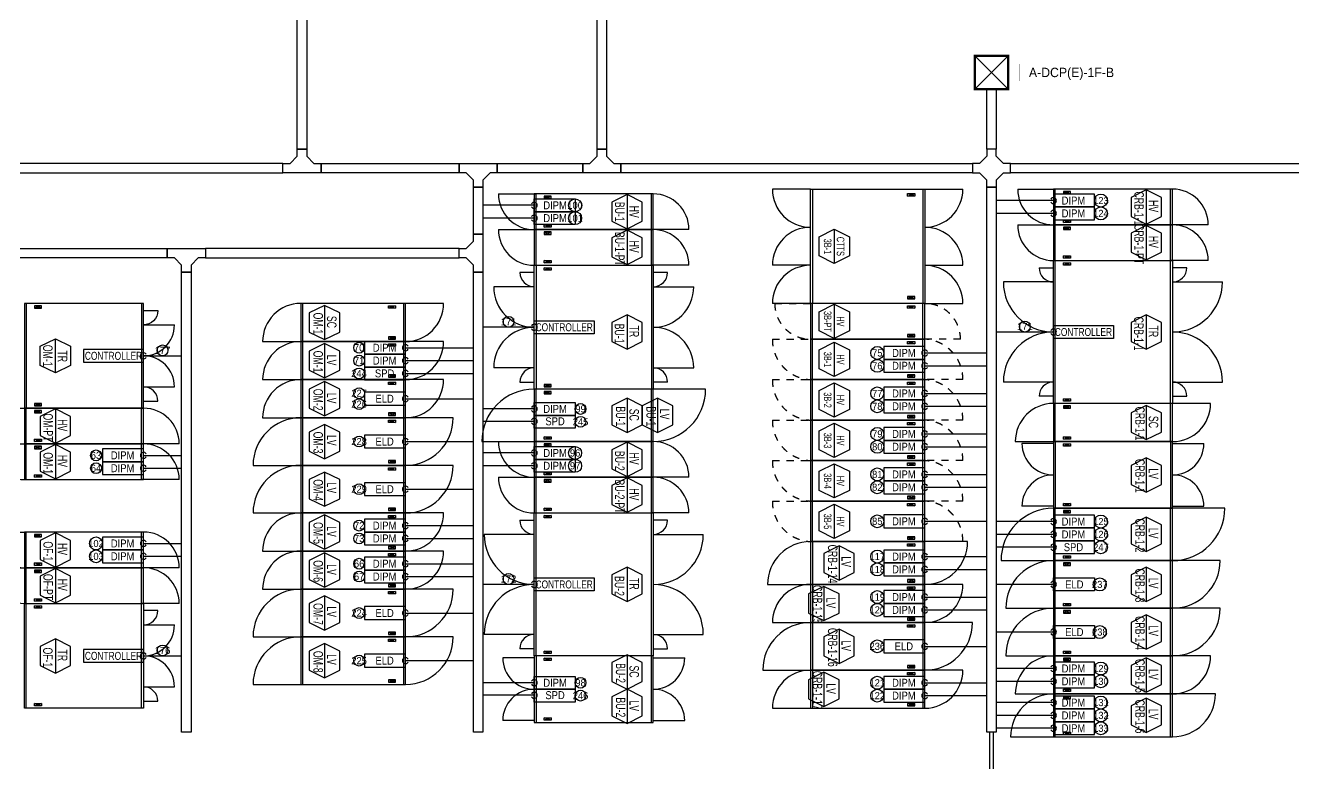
# Model space of a CAD drawing. Header units: millimetres. Extents: x 89450 to 753248, y -530175 to 1209785.
# Drawn here: x 294570 to 321193, y -318613 to -303111 of the extents above; entities that cross this region are included whole.
import ezdxf
from ezdxf.enums import TextEntityAlignment as Align

# ---------------------------------------------------------------- set-up
doc = ezdxf.new("R2010")
doc.units = ezdxf.units.MM
doc.header["$LTSCALE"] = 150
doc.linetypes.add('D1', pattern=[3, 1, -1, 1])
for name, color, linetype in [('------00 Switch Gear', 3, 'Continuous'), ('------00 Switch Gear_Number', 1, 'Continuous'), ('-----29 Indicator', 1, 'Continuous'), ('-----99 EPMS CABLE DUCT', 4, 'Continuous'), ('-----99 EPMS CONDUIT', 4, 'Continuous'), ('-----99 EPMS DEVICE', 3, 'Continuous'), ('-----99 EPMS PNL', 6, 'Continuous')]:
    doc.layers.add(name, color=color, linetype=linetype)
doc.layers.add('NOPLOT', color=191, linetype='Continuous', plot=False)
doc.styles.add('ELEC', font='')
doc.styles.get('ELEC').set_extended_font_data('Dotum')

# ---------------------------------------------------------------- blocks, each defined once
blk = doc.blocks.new('zw$5197')
for p, q in [((0, 0), (-100, 0)), ((-100, 0), (-100, -75)), ((0, -75), (0, 0)), ((-100, -75), (-175, -150)), ((75, -150), (0, -75)), ((-175, -150), (-250, -150)), ((-250, -150), (-250, -250)), ((-250, -250), (-175, -250)), ((-100, -325), (-175, -250)), ((75, -250), (0, -325)), ((150, -150), (75, -150)), ((75, -250), (150, -250)), ((150, -250), (150, -150)), ((-100, -400), (-100, -325)), ((0, -325), (0, -400)), ((0, -400), (-100, -400))]:
    blk.add_line(p, q)
blk = doc.blocks.new('zw$32E')
for p, q in [((100, 0), (0, 0)), ((0, 0), (0, -400)), ((100, -75), (100, 0)), ((175, -150), (100, -75)), ((100, -325), (175, -250)), ((250, -150), (175, -150)), ((175, -250), (250, -250)), ((250, -250), (250, -150)), ((100, -400), (100, -325)), ((0, -400), (100, -400))]:
    blk.add_line(p, q)
blk = doc.blocks.new('750X2500')
at = {"layer": '------00 Switch Gear', "color": 161}
for p, q in [((-3250, 750), (-2458, 750)), ((-2460, 750), (-2460, 0)), ((-210, 700), (-360, 650)), ((-360, 700), (-210, 650)), ((-40, 750), (-40, 0)), ((-210, 50), (-360, 100)), ((-360, 50), (-210, 100)), ((750, 0), (-42, 0))]:
    blk.add_line(p, q, dxfattribs=at)
for points in [[(-2500, 750), (-2500, 0), (0, 0), (0, 750)], [(-360, 700), (-210, 700), (-210, 650), (-360, 650)], [(-360, 50), (-210, 50), (-210, 100), (-360, 100)]]:
    blk.add_lwpolyline(points, close=True, dxfattribs=at)
for centre, start, end in [((-2500, 750), 180, 270), ((0, 0), 0, 90)]:
    blk.add_arc(centre, 750, start, end, dxfattribs=at)
blk = doc.blocks.new('800X2500')
at = {"layer": '------00 Switch Gear', "color": 161}
for p, q in [((-2460, 800), (-2460, 0)), ((800, 800), (-42, 800)), ((-40, 800), (-40, 0)), ((-210, 750), (-360, 700)), ((-360, 750), (-210, 700)), ((-3300, 0), (-2458, 0)), ((-210, 50), (-360, 100)), ((-360, 50), (-210, 100))]:
    blk.add_line(p, q, dxfattribs=at)
for points in [[(-2500, 800), (-2500, 0), (0, 0), (0, 800)], [(-360, 750), (-210, 750), (-210, 700), (-360, 700)], [(-360, 50), (-210, 50), (-210, 100), (-360, 100)]]:
    blk.add_lwpolyline(points, close=True, dxfattribs=at)
for centre, start, end in [((-2500, 0), 90, 180), ((0, 800), 270, 0)]:
    blk.add_arc(centre, 800, start, end, dxfattribs=at)
blk = doc.blocks.new('1100X2500')
at = {"layer": '------00 Switch Gear', "color": 161}
for p, q in [((-2460, 1100), (-2460, 0)), ((1100, 1100), (-42, 1100)), ((-40, 1100), (-40, 0)), ((-210, 1050), (-360, 1000)), ((-360, 1050), (-210, 1000)), ((-3600, 0), (-2458, 0)), ((-210, 50), (-360, 100)), ((-360, 50), (-210, 100))]:
    blk.add_line(p, q, dxfattribs=at)
at = {"layer": '------00 Switch Gear', "color": 161, "elevation": 0}
for points in [[(-2500, 1100), (-2500, 0), (0, 0), (0, 1100)], [(-360, 1050), (-210, 1050), (-210, 1000), (-360, 1000)], [(-360, 50), (-210, 50), (-210, 100), (-360, 100)]]:
    blk.add_lwpolyline(points, close=True, dxfattribs=at)
at = {"layer": '------00 Switch Gear', "color": 161}
for centre, start, end in [((-2500, 0), 90, 180), ((0, 1100), 270, 0)]:
    blk.add_arc(centre, 1100, start, end, dxfattribs=at)
blk = doc.blocks.new('900X2500')
at = {"layer": '------00 Switch Gear', "color": 161}
for p, q in [((-2460, 900), (-2460, 0)), ((-210, 850), (-360, 800)), ((-360, 850), (-210, 800)), ((900, 900), (-42, 900)), ((-40, 900), (-40, 0)), ((-3400, 0), (-2458, 0)), ((-210, 50), (-360, 100)), ((-360, 50), (-210, 100))]:
    blk.add_line(p, q, dxfattribs=at)
at = {"layer": '------00 Switch Gear', "color": 161, "elevation": 0}
for points in [[(-2500, 900), (-2500, 0), (0, 0), (0, 900)], [(-360, 850), (-210, 850), (-210, 800), (-360, 800)], [(-360, 50), (-210, 50), (-210, 100), (-360, 100)]]:
    blk.add_lwpolyline(points, close=True, dxfattribs=at)
at = {"layer": '------00 Switch Gear', "color": 161}
for centre, start, end in [((-2500, 0), 90, 180), ((0, 900), 270, 0)]:
    blk.add_arc(centre, 900, start, end, dxfattribs=at)
blk = doc.blocks.new('800x2200')
at = {"layer": '------00 Switch Gear', "color": 161}
for p, q in [((-2160, 0), (-2160, 800)), ((800, 800), (-42, 800)), ((-40, 0), (-40, 800)), ((-1990, 750), (-1840, 700)), ((-1840, 750), (-1990, 700)), ((-3000, 0), (-2158, 0)), ((-1990, 50), (-1840, 100)), ((-1840, 50), (-1990, 100))]:
    blk.add_line(p, q, dxfattribs=at)
for points in [[(0, 0), (0, 800), (-2200, 800), (-2200, 0)], [(-1840, 750), (-1990, 750), (-1990, 700), (-1840, 700)], [(-1840, 50), (-1990, 50), (-1990, 100), (-1840, 100)]]:
    blk.add_lwpolyline(points, close=True, dxfattribs=at)
for centre, start, end in [((-2200, 0), 90, 180), ((0, 800), 270, 0)]:
    blk.add_arc(centre, 800, start, end, dxfattribs=at)
blk = doc.blocks.new('750X2400')
at = {"layer": '------00 Switch Gear', "color": 161}
for p, q in [((-2360, 750), (-2360, 0)), ((-42, 750), (-42, 0))]:
    blk.add_line(p, q, dxfattribs=at)
at = {"layer": '------00 Switch Gear', "color": 161, "linetype": 'D1'}
for p, q in [((-2040, 700), (-2190, 650)), ((-2040, 650), (-2190, 700)), ((-2040, 50), (-2190, 100)), ((-2040, 100), (-2190, 50))]:
    blk.add_line(p, q, dxfattribs=at)
at = {"layer": '------00 Switch Gear', "color": 161}
blk.add_lwpolyline([(-2400, 750), (-2400, 0), (0, 0), (0, 750)], close=True, dxfattribs=at)
at = {"layer": '------00 Switch Gear', "color": 161, "linetype": 'D1'}
for points in [[(-2190, 700), (-2190, 650), (-2040, 650), (-2040, 700)], [(-2190, 50), (-2190, 100), (-2040, 100), (-2040, 50)]]:
    blk.add_lwpolyline(points, close=True, dxfattribs=at)
at = {"layer": 'NOPLOT', "color": 161, "linetype": 'D1'}
for p, q in [((-3150, 750), (-2400, 750)), ((750, 0), (0, 0))]:
    blk.add_line(p, q, dxfattribs=at)
for centre, start, end in [((-2400, 750), 180, 270), ((0, 0), 0, 90)]:
    blk.add_arc(centre, 750, start, end, dxfattribs=at)
blk = doc.blocks.new('1400X2500')
at = {"layer": '------00 Switch Gear', "color": 161}
for p, q in [((-2500, 1360, 0), (-3160, 1360, 0)), ((-2458, 0, 0), (-2458, 1400, 0)), ((-360, 1350, 0), (-210, 1300, 0)), ((-360, 1300, 0), (-210, 1350, 0)), ((-40, 0), (-40, 1400)), ((0, 1360, 0), (660, 1360, 0)), ((-2500, 40, 0), (-3160, 40, 0)), ((-360, 100, 0), (-210, 50, 0)), ((-360, 50, 0), (-210, 100, 0)), ((0, 40, 0), (660, 40, 0))]:
    blk.add_line(p, q, dxfattribs=at)
for points in [[(0, 0), (0, 1400), (-2500, 1400), (-2500, 0)], [(-210, 1350), (-210, 1300), (-360, 1300), (-360, 1350)], [(-210, 100), (-210, 50), (-360, 50), (-360, 100)]]:
    blk.add_lwpolyline(points, close=True, dxfattribs=at)
for centre, start, end in [((-2500, 1360, 0), 180, 270), ((0, 1360, 0), 270, 0), ((-2500, 40, 0), 90, 180), ((0, 40, 0), 0, 90)]:
    blk.add_arc(centre, 660, start, end, dxfattribs=at)
blk = doc.blocks.new('1000X2500')
at = {"layer": '------00 Switch Gear', "color": 0}
for p, q in [((-2460, 0), (-2460, 1000)), ((-2290, 950), (-2140, 900)), ((-2140, 950), (-2290, 900)), ((1000, 1000), (-42, 1000)), ((-40, 0), (-40, 1000)), ((-3500, 0), (-2458, 0)), ((-2290, 50), (-2140, 100)), ((-2140, 50), (-2290, 100))]:
    blk.add_line(p, q, dxfattribs=at)
at = {"layer": '------00 Switch Gear', "color": 0, "elevation": 0}
for points in [[(0, 0), (0, 1000), (-2500, 1000), (-2500, 0)], [(-2140, 950), (-2290, 950), (-2290, 900), (-2140, 900)], [(-2140, 50), (-2290, 50), (-2290, 100), (-2140, 100)]]:
    blk.add_lwpolyline(points, close=True, dxfattribs=at)
at = {"layer": '------00 Switch Gear', "color": 0}
for centre, start, end in [((-2500, 0), 90, 180), ((0, 1000), 270, 0)]:
    blk.add_arc(centre, 1000, start, end, dxfattribs=at)
blk = doc.blocks.new('850X2400')
at = {"layer": '------00 Switch Gear', "color": 161}
for p, q in [((-2360, 850), (-2360, 0)), ((-40, 850), (-40, 0))]:
    blk.add_line(p, q, dxfattribs=at)
at = {"layer": '------00 Switch Gear', "color": 161, "linetype": 'D1'}
for p, q in [((-2040, 800), (-2190, 750)), ((-2040, 750), (-2190, 800)), ((-2040, 50), (-2190, 100)), ((-2040, 100), (-2190, 50))]:
    blk.add_line(p, q, dxfattribs=at)
at = {"layer": '------00 Switch Gear', "color": 161}
blk.add_lwpolyline([(-2400, 850), (-2400, 0), (0, 0), (0, 850)], close=True, dxfattribs=at)
at = {"layer": '------00 Switch Gear', "color": 161, "linetype": 'D1'}
for points in [[(-2190, 800), (-2190, 750), (-2040, 750), (-2040, 800)], [(-2190, 50), (-2190, 100), (-2040, 100), (-2040, 50)]]:
    blk.add_lwpolyline(points, close=True, dxfattribs=at)
at = {"layer": 'NOPLOT', "color": 161, "linetype": 'D1'}
for p, q in [((-3200, 850), (-2400, 850)), ((800, 0), (0, 0))]:
    blk.add_line(p, q, dxfattribs=at)
for centre, start, end in [((-2356, 843), 179.5156, 267.013), ((-44, 7), 359.5156, 87.013)]:
    blk.add_arc(centre, 844, start, end, dxfattribs=at)
blk = doc.blocks.new('1000X2200')
at = {"layer": '------00 Switch Gear', "color": 0}
for p, q in [((-2160, 1000), (-2160, 0)), ((-210, 950), (-360, 900)), ((-360, 950), (-210, 900)), ((1000, 1000), (-42, 1000)), ((-40, 1000), (-40, 0)), ((-3200, 0), (-2158, 0)), ((-210, 50), (-360, 100)), ((-360, 50), (-210, 100))]:
    blk.add_line(p, q, dxfattribs=at)
for points in [[(-2200, 1000), (-2200, 0), (0, 0), (0, 1000)], [(-360, 950), (-210, 950), (-210, 900), (-360, 900)], [(-360, 50), (-210, 50), (-210, 100), (-360, 100)]]:
    blk.add_lwpolyline(points, close=True, dxfattribs=at)
for centre, start, end in [((-2200, 0), 90, 180), ((0, 1000), 270, 0)]:
    blk.add_arc(centre, 1000, start, end, dxfattribs=at)
blk = doc.blocks.new('2400X2400')
at = {"layer": '------00 Switch Gear', "color": 161, "linetype": 'Continuous'}
for p, q in [((-2358, 2400), (-2358, 0)), ((-40, 2400), (-40, 745)), ((-40, 745), (-40, 0))]:
    blk.add_line(p, q, dxfattribs=at)
at = {"layer": '------00 Switch Gear', "color": 161, "linetype": 'D1'}
for p, q in [((-360, 2305), (-210, 2255)), ((-360, 2255), (-210, 2305)), ((-360, 95), (-210, 145)), ((-360, 145), (-210, 95))]:
    blk.add_line(p, q, dxfattribs=at)
at = {"layer": '------00 Switch Gear', "color": 161}
blk.add_lwpolyline([(-2400, 0), (-2400, 2400), (0, 2400), (0, 0)], close=True, dxfattribs=at)
at = {"layer": '------00 Switch Gear', "color": 161, "linetype": 'D1'}
for points in [[(-210, 2305), (-210, 2255), (-360, 2255), (-360, 2305)], [(-210, 95), (-210, 145), (-360, 145), (-360, 95)]]:
    blk.add_lwpolyline(points, close=True, dxfattribs=at)
at = {"layer": 'NOPLOT', "color": 161, "linetype": 'ByBlock'}
for p, q in [((-2400, 2400), (-3200, 2400)), ((0, 2400), (800, 2400)), ((-2400, 800), (-3200, 800)), ((0, 800), (800, 800)), ((-2400, 0), (-3200, 0)), ((0, 0), (800, 0))]:
    blk.add_line(p, q, dxfattribs=at)
for centre, start, end in [((-2400, 2400), 180, 270), ((0, 2400), 270, 0), ((-2400, 800), 90, 180), ((0, 800), 0, 90), ((-2400, 0), 90, 180), ((0, 0), 0, 90)]:
    blk.add_arc(centre, 800, start, end, dxfattribs=at)

msp = doc.modelspace()

# ---------------------------------------------------------------- linework, layer by layer
at = {"layer": '------00 Switch Gear', "color": 161}
for p, q in [((305291, -308150), (305291, -310750)), ((305610, -308250), (305460, -308200)), ((305610, -308200), (305460, -308250)), ((307711, -308150), (307711, -310750)), ((315850, -308200), (316150, -308200)), ((316190, -311050), (316190, -308050)), ((316510, -308150), (316360, -308100)), ((316510, -308100), (316360, -308150)), ((318610, -311050), (318610, -308050)), ((318950, -308200), (318650, -308200)), ((305251, -308300), (304951, -308300)), ((308051, -308300), (307751, -308300)), ((316150, -308500), (315100, -308500)), ((318650, -308500), (319700, -308500)), ((305251, -308600), (304401, -308600)), ((307751, -308600), (308601, -308600)), ((294590, -308950), (294590, -311150)), ((294910, -309000), (294760, -309050)), ((294910, -309050), (294760, -309000)), ((297010, -308950), (297010, -311150)), ((305251, -310300), (304401, -310300)), ((307751, -310300), (308601, -310300)), ((304951, -310600), (305251, -310600)), ((305610, -310650), (305460, -310700)), ((305610, -310700), (305460, -310650)), ((308051, -310600), (307751, -310600)), ((316150, -310600), (315100, -310600)), ((318650, -310600), (319700, -310600)), ((316150, -310900), (315850, -310900)), ((316510, -311000), (316360, -310950)), ((316510, -310950), (316360, -311000)), ((318650, -310900), (318950, -310900)), ((294910, -311050), (294760, -311100)), ((294910, -311100), (294760, -311050)), ((304950, -313500, 0), (305250, -313500, 0)), ((305290, -316350, 0), (305290, -313350, 0)), ((305610, -313450, 0), (305460, -313400, 0)), ((305610, -313400, 0), (305460, -313450, 0)), ((307710, -316350, 0), (307710, -313350, 0)), ((308050, -313500, 0), (307750, -313500, 0)), ((305250, -313800, 0), (304200, -313800, 0)), ((307750, -313800, 0), (308800, -313800, 0)), ((311090, -313950, 0), (311090, -314850, 0)), ((313240, -314000, 0), (313090, -314050, 0)), ((313090, -314000, 0), (313240, -314050, 0)), ((314350, -313950, 0), (313408, -313950, 0)), ((313410, -313950, 0), (313410, -314850, 0)), ((310150, -314850, 0), (311092, -314850, 0)), ((311090, -314850, 0), (311090, -315650, 0)), ((313240, -314800, 0), (313090, -314750, 0)), ((313090, -314800, 0), (313240, -314750, 0)), ((313240, -314900, 0), (313090, -314950, 0)), ((313090, -314900, 0), (313240, -314950, 0)), ((314250, -314850, 0), (313408, -314850, 0)), ((313410, -314850, 0), (313410, -315650, 0)), ((294590, -317450), (294590, -315250)), ((294910, -315350), (294760, -315300)), ((294910, -315300), (294760, -315350)), ((297010, -317450), (297010, -315250)), ((297350, -315400), (297050, -315400)), ((297050, -315700), (297700, -315700)), ((310250, -315650, 0), (311092, -315650, 0)), ((311090, -315650, 0), (311090, -316650, 0)), ((313240, -315600, 0), (313090, -315550, 0)), ((313090, -315600, 0), (313240, -315550, 0)), ((313240, -315700, 0), (313090, -315750, 0)), ((313090, -315700, 0), (313240, -315750, 0)), ((314450, -315650, 0), (313408, -315650, 0)), ((313410, -315650, 0), (313410, -316650, 0)), ((305250, -315900, 0), (304200, -315900, 0)), ((307750, -315900, 0), (308800, -315900, 0)), ((305250, -316200, 0), (304950, -316200, 0)), ((305610, -316300, 0), (305460, -316250, 0)), ((305610, -316250, 0), (305460, -316300, 0)), ((307750, -316200, 0), (308050, -316200, 0)), ((310050, -316650, 0), (311092, -316650, 0)), ((311090, -316650, 0), (311090, -317450, 0)), ((313240, -316600, 0), (313090, -316550, 0)), ((313090, -316600, 0), (313240, -316550, 0)), ((313240, -316700, 0), (313090, -316750, 0)), ((313090, -316700, 0), (313240, -316750, 0)), ((314250, -316650, 0), (313408, -316650, 0)), ((313410, -316650, 0), (313410, -317450, 0)), ((297050, -317000), (297700, -317000)), ((297050, -317300), (297350, -317300)), ((294910, -317400), (294760, -317350)), ((294910, -317350), (294760, -317400)), ((310250, -317450, 0), (311092, -317450, 0)), ((313240, -317400, 0), (313090, -317350, 0)), ((313090, -317400, 0), (313240, -317350, 0))]:
    msp.add_line(p, q, dxfattribs=at)
at = {"layer": '------00 Switch Gear', "color": 161, "elevation": 0}
for points in [[(307751, -308150), (307751, -310750), (305251, -310750), (305251, -308150)], [(305460, -308250), (305460, -308200), (305610, -308200), (305610, -308250)], [(316150, -311050), (316150, -308050), (318650, -308050), (318650, -311050)], [(316360, -308150), (316360, -308100), (316510, -308100), (316510, -308150)], [(294550, -308950), (294550, -311150), (297050, -311150), (297050, -308950)], [(294760, -309000), (294760, -309050), (294910, -309050), (294910, -309000)], [(305460, -310650), (305460, -310700), (305610, -310700), (305610, -310650)], [(316360, -311000), (316360, -310950), (316510, -310950), (316510, -311000)], [(294760, -311050), (294760, -311100), (294910, -311100), (294910, -311050)], [(305250, -316350), (305250, -313350), (307750, -313350), (307750, -316350)], [(305460, -313450), (305460, -313400), (305610, -313400), (305610, -313450)], [(311050, -313950), (311050, -314850), (313450, -314850), (313450, -313950)], [(313090, -314000), (313240, -314000), (313240, -314050), (313090, -314050)], [(311050, -314850), (311050, -315650), (313450, -315650), (313450, -314850)], [(313090, -314800), (313240, -314800), (313240, -314750), (313090, -314750)], [(313090, -314900), (313240, -314900), (313240, -314950), (313090, -314950)], [(294550, -317450), (294550, -315250), (297050, -315250), (297050, -317450)], [(294760, -315350), (294760, -315300), (294910, -315300), (294910, -315350)], [(311050, -315650), (311050, -316650), (313450, -316650), (313450, -315650)], [(313090, -315600), (313240, -315600), (313240, -315550), (313090, -315550)], [(313090, -315700), (313240, -315700), (313240, -315750), (313090, -315750)], [(305460, -316300), (305460, -316250), (305610, -316250), (305610, -316300)], [(311050, -316650), (311050, -317450), (313450, -317450), (313450, -316650)], [(313090, -316600), (313240, -316600), (313240, -316550), (313090, -316550)], [(313090, -316700), (313240, -316700), (313240, -316750), (313090, -316750)], [(294760, -317400), (294760, -317350), (294910, -317350), (294910, -317400)], [(313090, -317400), (313240, -317400), (313240, -317350), (313090, -317350)]]:
    msp.add_lwpolyline(points, close=True, dxfattribs=at)
for points in [[(297050, -309100), (297350, -309100, -0.414214), (297050, -309400), (297700, -309400)], [(297050, -311000), (297350, -311000, 0.414214), (297050, -310700), (297700, -310700)]]:
    msp.add_lwpolyline(points, format="xyb", dxfattribs=at)
at = {"layer": '------00 Switch Gear', "color": 161}
for centre, radius, start, end in [((316150, -308200), 300, 180, 270), ((318650, -308200), 300, 270, 0), ((305251, -308300), 300, 180, 270), ((307751, -308300), 300, 270, 0), ((316150, -308500), 1050, 180, 270), ((318650, -308500), 1050, 270, 0), ((305251, -308600), 850, 180, 270), ((307751, -308600), 850, 270, 0), ((297050, -309400), 650, 270, 0), ((305251, -310300), 850, 90, 180), ((307751, -310300), 850, 0, 90), ((316150, -310600), 1050, 90, 180), ((318650, -310600), 1050, 0, 90), ((297050, -310700), 650, 0, 90), ((305251, -310600), 300, 90, 180), ((307751, -310600), 300, 0, 90), ((316150, -310900), 300, 90, 180), ((318650, -310900), 300, 0, 90), ((305250, -313500, 0), 300, 180, 270), ((307750, -313500, 0), 300, 270, 0), ((305250, -313800, 0), 1050, 180, 270), ((307750, -313800, 0), 1050, 270, 0), ((311050, -314850, 0), 900, 90, 180), ((313450, -313950, 0), 900, 270, 0), ((305250, -315900, 0), 1050, 90, 180), ((307750, -315900, 0), 1050, 0, 90), ((311050, -315650, 0), 800, 90, 180), ((313450, -314850, 0), 800, 270, 0), ((297050, -315400), 300, 270, 0), ((297050, -315700), 650, 270, 0), ((311050, -316650, 0), 1000, 90, 180), ((313450, -315650, 0), 1000, 270, 0), ((305250, -316200, 0), 300, 90, 180), ((307750, -316200, 0), 300, 0, 90), ((297050, -317000), 650, 0, 90), ((311050, -317450, 0), 800, 90, 180), ((313450, -316650, 0), 800, 270, 0), ((297050, -317300), 300, 0, 90)]:
    msp.add_arc(centre, radius, start, end, dxfattribs=at)
at = {"layer": '------00 Switch Gear_Number', "color": 1, "elevation": 0}
for points in [[(307200, -306665), (307200, -307385), (307520, -307225), (307520, -306825), (307200, -306665), (306880, -306825), (306880, -307225), (307200, -307385)], [(318100, -306565), (318100, -307285), (318420, -307125), (318420, -306725), (318100, -306565), (317780, -306725), (317780, -307125), (318100, -307285)], [(307200, -307415), (307200, -308135), (307520, -307975), (307520, -307575), (307200, -307415), (306880, -307575), (306880, -307975), (307200, -308135)], [(318100, -307315), (318100, -308035), (318420, -307875), (318420, -307475), (318100, -307315), (317780, -307475), (317780, -307875), (318100, -308035)], [(300850, -308990), (300850, -309710), (301170, -309550), (301170, -309150), (300850, -308990), (300530, -309150), (300530, -309550), (300850, -309710)], [(307200, -309190), (307200, -309910), (307520, -309750), (307520, -309350), (307200, -309190), (306880, -309350), (306880, -309750), (307200, -309910)], [(318100, -309190), (318100, -309910), (318420, -309750), (318420, -309350), (318100, -309190), (317780, -309350), (317780, -309750), (318100, -309910)], [(295200, -310410), (295200, -309690), (295520, -309850), (295520, -310250), (295200, -310410), (294880, -310250), (294880, -309850), (295200, -309690)], [(300850, -309790), (300850, -310510), (301170, -310350), (301170, -309950), (300850, -309790), (300530, -309950), (300530, -310350), (300850, -310510)], [(300850, -310590), (300850, -311310), (301170, -311150), (301170, -310750), (300850, -310590), (300530, -310750), (300530, -311150), (300850, -311310)], [(307200, -310940), (307200, -311660), (307520, -311500), (307520, -311100), (307200, -310940), (306880, -311100), (306880, -311500), (307200, -311660)], [(307840, -310940), (307840, -311660), (308160, -311500), (308160, -311100), (307840, -310940), (307520, -311100), (307520, -311500), (307840, -311660)], [(295200, -311165), (295200, -311885), (295520, -311725), (295520, -311325), (295200, -311165), (294880, -311325), (294880, -311725), (295200, -311885)], [(318100, -311090), (318100, -311810), (318420, -311650), (318420, -311250), (318100, -311090), (317780, -311250), (317780, -311650), (318100, -311810)], [(300850, -311490), (300850, -312210), (301170, -312050), (301170, -311650), (300850, -311490), (300530, -311650), (300530, -312050), (300850, -312210)], [(295200, -311915), (295200, -312635), (295520, -312475), (295520, -312075), (295200, -311915), (294880, -312075), (294880, -312475), (295200, -312635)], [(307200, -311865), (307200, -312585), (307520, -312425), (307520, -312025), (307200, -311865), (306880, -312025), (306880, -312425), (307200, -312585)], [(318100, -312190), (318100, -312910), (318420, -312750), (318420, -312350), (318100, -312190), (317780, -312350), (317780, -312750), (318100, -312910)], [(300850, -312490), (300850, -313210), (301170, -313050), (301170, -312650), (300850, -312490), (300530, -312650), (300530, -313050), (300850, -313210)], [(307200, -312615), (307200, -313335), (307520, -313175), (307520, -312775), (307200, -312615), (306880, -312775), (306880, -313175), (307200, -313335)], [(300850, -313390), (300850, -314110), (301170, -313950), (301170, -313550), (300850, -313390), (300530, -313550), (300530, -313950), (300850, -314110)], [(318100, -313440), (318100, -314160), (318420, -314000), (318420, -313600), (318100, -313440), (317780, -313600), (317780, -314000), (318100, -314160)], [(295200, -313765), (295200, -314485), (295520, -314325), (295520, -313925), (295200, -313765), (294880, -313925), (294880, -314325), (295200, -314485)], [(311650, -314040), (311650, -314760), (311970, -314600), (311970, -314200), (311650, -314040), (311330, -314200), (311330, -314600), (311650, -314760)], [(300850, -314190), (300850, -314910), (301170, -314750), (301170, -314350), (300850, -314190), (300530, -314350), (300530, -314750), (300850, -314910)], [(295200, -314515), (295200, -315235), (295520, -315075), (295520, -314675), (295200, -314515), (294880, -314675), (294880, -315075), (295200, -315235)], [(307200, -314490), (307200, -315210), (307520, -315050), (307520, -314650), (307200, -314490), (306880, -314650), (306880, -315050), (307200, -315210)], [(318100, -314490), (318100, -315210), (318420, -315050), (318420, -314650), (318100, -314490), (317780, -314650), (317780, -315050), (318100, -315210)], [(311330, -314890), (311330, -315610), (311650, -315450), (311650, -315050), (311330, -314890), (311010, -315050), (311010, -315450), (311330, -315610)], [(300850, -315090), (300850, -315810), (301170, -315650), (301170, -315250), (300850, -315090), (300530, -315250), (300530, -315650), (300850, -315810)], [(318100, -315490), (318100, -316210), (318420, -316050), (318420, -315650), (318100, -315490), (317780, -315650), (317780, -316050), (318100, -316210)], [(295200, -315990), (295200, -316710), (295520, -316550), (295520, -316150), (295200, -315990), (294880, -316150), (294880, -316550), (295200, -316710)], [(311650, -315790), (311650, -316510), (311970, -316350), (311970, -315950), (311650, -315790), (311330, -315950), (311330, -316350), (311650, -316510)], [(300850, -316093), (300850, -316813), (301170, -316653), (301170, -316252), (300850, -316093), (300530, -316252), (300530, -316653), (300850, -316813)], [(307200, -316330), (307200, -317050), (307520, -316890), (307520, -316490), (307200, -316330), (306880, -316490), (306880, -316890), (307200, -317050)], [(318100, -316390), (318100, -317110), (318420, -316950), (318420, -316550), (318100, -316390), (317780, -316550), (317780, -316950), (318100, -317110)], [(311330, -316690), (311330, -317410), (311650, -317250), (311650, -316850), (311330, -316690), (311010, -316850), (311010, -317250), (311330, -317410)], [(307200, -317050), (307200, -317770), (307520, -317610), (307520, -317210), (307200, -317050), (306880, -317210), (306880, -317610), (307200, -317770)], [(318100, -317240), (318100, -317960), (318420, -317800), (318420, -317400), (318100, -317240), (317780, -317400), (317780, -317800), (318100, -317960)]]:
    msp.add_lwpolyline(points, dxfattribs=at)
at = {"layer": '------00 Switch Gear_Number', "color": 1, "lineweight": -2, "elevation": 0}
for points in [[(311550, -307390), (311550, -308110), (311230, -307950), (311230, -307550), (311550, -307390), (311870, -307550), (311870, -307950), (311550, -308110)], [(311550, -308965), (311550, -309685), (311230, -309525), (311230, -309125), (311550, -308965), (311870, -309125), (311870, -309525), (311550, -309685)], [(311550, -309765), (311550, -310485), (311230, -310325), (311230, -309925), (311550, -309765), (311870, -309925), (311870, -310325), (311550, -310485)], [(311550, -310615), (311550, -311335), (311230, -311175), (311230, -310775), (311550, -310615), (311870, -310775), (311870, -311175), (311550, -311335)], [(311550, -311465), (311550, -312185), (311230, -312025), (311230, -311625), (311550, -311465), (311870, -311625), (311870, -312025), (311550, -312185)], [(311550, -312315), (311550, -313035), (311230, -312875), (311230, -312475), (311550, -312315), (311870, -312475), (311870, -312875), (311550, -313035)], [(311550, -313165), (311550, -313885), (311230, -313725), (311230, -313325), (311550, -313165), (311870, -313325), (311870, -313725), (311550, -313885)]]:
    msp.add_lwpolyline(points, dxfattribs=at)
at = {"layer": '-----29 Indicator'}
for centre, radius in [((317147, -306790), 136), ((306110, -306890), 136), ((317147, -307060), 136), ((306110, -307160), 136), ((304713, -309336, 0), 114), ((315550, -309436, 0), 114), ((297450, -309936, 0), 114), ((301576, -309880), 114), ((312453, -309990, 0), 136), ((301576, -310150), 114), ((312453, -310260, 0), 136), ((301574, -310420), 114), ((301576, -310836), 114), ((301576, -311064), 114), ((312453, -310840, 0), 136), ((306224, -311165), 114), ((312453, -311110, 0), 136), ((306224, -311435), 114), ((301576, -311850), 114), ((312453, -311690, 0), 136), ((306110, -312090), 136), ((312453, -311960, 0), 136), ((296053, -312140), 114), ((306110, -312360), 136), ((296053, -312410), 114), ((312453, -312540, 0), 136), ((301576, -312850), 114), ((312453, -312810, 0), 136), ((301576, -313615), 114), ((312453, -313525, 0), 136), ((317147, -313530), 136), ((296053, -313990), 136), ((301576, -313885), 114), ((317147, -313800), 136), ((296053, -314260), 136), ((312453, -314265, 0), 136), ((317147, -314070), 136), ((301576, -314415), 114), ((312453, -314535, 0), 136), ((301576, -314685), 114), ((304712, -314736, 0), 114), ((317124, -314850), 136), ((312453, -315115, 0), 136), ((301576, -315450), 114), ((312453, -315385, 0), 136), ((317124, -315850), 136), ((297450, -316236, 0), 114), ((312453, -316150, 0), 136), ((301576, -316450), 114), ((317147, -316615), 136), ((306224, -316915, 0), 114), ((312453, -316915, 0), 136), ((317147, -316885), 136), ((306224, -317185, 0), 114), ((312453, -317185, 0), 136), ((317147, -317330), 136), ((317147, -317600), 136), ((317147, -317870), 136)]:
    msp.add_circle(centre, radius, dxfattribs=at)
at = {"layer": '-----99 EPMS CABLE DUCT', "elevation": 0}
for points in [[(306571, -287610), (306771, -287610), (306771, -305711), (306571, -305711)], [(300276, -288750), (300476, -288750), (300476, -305711), (300276, -305711)], [(314750, -304450), (314950, -304450), (314950, -305711), (314750, -305711)], [(299976, -306011), (289730, -306011), (289730, -306211), (299976, -306211)], [(300776, -306011), (303675, -306011), (303675, -306211), (300776, -306211)], [(304475, -306011), (306271, -306011), (306271, -306211), (304475, -306211)], [(307071, -306011), (314450, -306011), (314450, -306211), (307071, -306211)], [(315250, -306011), (325130, -306011), (325130, -306211), (315250, -306211)], [(303975, -306511), (304175, -306511), (304175, -307495), (303975, -307495)], [(314750, -306511), (314950, -306511), (314950, -317950), (314750, -317950)], [(293648, -307795), (297550, -307795), (297550, -307995), (293648, -307995)], [(303675, -307795), (298350, -307795), (298350, -307995), (303675, -307995)], [(297850, -308295), (298050, -308295), (298050, -317950), (297850, -317950)], [(303975, -308295), (304175, -308295), (304175, -317950), (303975, -317950)]]:
    msp.add_lwpolyline(points, close=True, dxfattribs=at)
at = {"layer": '-----99 EPMS CONDUIT'}
for p, q in [((305250, -306890), (304175, -306890)), ((316150, -306790), (314950, -306790)), ((305250, -307160), (304175, -307160)), ((316150, -307060), (314950, -307060)), ((305251, -309450), (304175, -309450, 0)), ((316150, -309550), (314950, -309550, 0)), ((302550, -309880), (303975, -309880, 0)), ((297050, -310050), (297850, -310050, 0)), ((302550, -310150), (303975, -310150, 0)), ((313450, -309990, 0), (314750, -309990)), ((313450, -310260, 0), (314750, -310260)), ((302550, -310420), (303975, -310420, 0)), ((302550, -310950), (303975, -310950, 0)), ((313450, -310840, 0), (314750, -310840)), ((305250, -311165), (304175, -311165)), ((313450, -311110, 0), (314750, -311110)), ((305250, -311426), (304175, -311426)), ((313450, -311690, 0), (314750, -311690)), ((302550, -311850), (303975, -311850, 0)), ((313450, -311960, 0), (314750, -311960)), ((297050, -312140), (297850, -312140)), ((305250, -312090), (304175, -312090)), ((297050, -312410), (297850, -312410)), ((305250, -312360), (304175, -312360)), ((313450, -312540, 0), (314750, -312540)), ((313450, -312810, 0), (314750, -312810)), ((302550, -312850), (303975, -312850, 0)), ((313450, -313525, 0), (314750, -313525)), ((316150, -313530), (314950, -313530)), ((302550, -313615), (303975, -313615, 0)), ((316150, -313800), (314950, -313800)), ((297050, -313990), (297850, -313990)), ((302550, -313885), (303975, -313885, 0)), ((316150, -314070), (314950, -314070)), ((297050, -314260), (297850, -314260)), ((313450, -314265, 0), (314750, -314265, 0)), ((302550, -314415), (303975, -314415, 0)), ((313450, -314535, 0), (314750, -314535, 0)), ((302550, -314685), (303975, -314685, 0)), ((305250, -314850, 0), (304174, -314850, 0)), ((316150, -314850), (314950, -314850)), ((313450, -315115, 0), (314750, -315115, 0)), ((302550, -315450), (303975, -315450, 0)), ((313450, -315385, 0), (314750, -315385, 0)), ((316150, -315850), (314950, -315850)), ((313450, -316150, 0), (314750, -316150, 0)), ((297050, -316350), (297850, -316350, 0)), ((302550, -316450), (303975, -316450, 0)), ((316150, -316615), (314950, -316615)), ((305250, -316915, 0), (304175, -316915, 0)), ((313450, -316915, 0), (314750, -316915, 0)), ((316150, -316885), (314950, -316885)), ((305250, -317176, 0), (304175, -317176, 0)), ((313450, -317185, 0), (314750, -317185, 0)), ((316150, -317330), (314950, -317330)), ((316150, -317600), (314950, -317600)), ((316150, -317870), (314950, -317870)), ((314816, -322565), (314816, -317950)), ((314884, -317950), (314884, -319279))]:
    msp.add_line(p, q, dxfattribs=at)
for centre, start, end in [((305250, -306890), 210, 150), ((316150, -306790), 210, 150), ((305250, -307160), 210, 150), ((316150, -307060), 210, 150), ((305251, -309450), 210, 150), ((316150, -309550), 210, 150), ((302550, -309880), 30, 330), ((297050, -310050), 30, 330), ((302550, -310150), 30, 330), ((313450, -309990, 0), 30, 330), ((302550, -310420), 30, 330), ((313450, -310260, 0), 30, 330), ((302550, -310950), 30, 330), ((313450, -310840, 0), 30, 330), ((305250, -311165), 210, 150), ((313450, -311110, 0), 30, 330), ((305250, -311426), 210, 150), ((313450, -311690, 0), 30, 330), ((302550, -311850), 30, 330), ((313450, -311960, 0), 30, 330), ((297050, -312140), 30, 330), ((305250, -312090), 210, 150), ((297050, -312410), 30, 330), ((305250, -312360), 210, 150), ((313450, -312540, 0), 30, 330), ((302550, -312850), 30, 330), ((313450, -312810, 0), 30, 330), ((302550, -313615), 30, 330), ((313450, -313525, 0), 30, 330), ((316150, -313530), 210, 150), ((302550, -313885), 30, 330), ((316150, -313800), 210, 150), ((297050, -313990), 30, 330), ((316150, -314070), 210, 150), ((297050, -314260), 30, 330), ((302550, -314415), 30, 330), ((313450, -314265, 0), 30, 330), ((302550, -314685), 30, 330), ((313450, -314535, 0), 30, 330), ((305250, -314850, 0), 210, 150), ((316150, -314850), 210, 150), ((313450, -315115, 0), 30, 330), ((302550, -315450), 30, 330), ((313450, -315385, 0), 30, 330), ((316150, -315850), 210, 150), ((313450, -316150, 0), 30, 330), ((297050, -316350), 30, 330), ((302550, -316450), 30, 330), ((316150, -316615), 210, 150), ((305250, -316915, 0), 210, 150), ((313450, -316915, 0), 30, 330), ((316150, -316885), 210, 150), ((305250, -317176, 0), 210, 150), ((313450, -317185, 0), 30, 330), ((316150, -317330), 210, 150), ((316150, -317600), 210, 150), ((316150, -317870), 210, 150)]:
    msp.add_arc(centre, 63.8, start, end, dxfattribs=at)
at = {"layer": '-----99 EPMS DEVICE', "elevation": 0}
for points in [[(317010, -306655), (316150, -306655), (316150, -306925), (317010, -306925)], [(305250, -306755), (306110, -306755), (306110, -307025), (305250, -307025)], [(317010, -306925), (316150, -306925), (316150, -307195), (317010, -307195)], [(305250, -307025), (306110, -307025), (306110, -307295), (305250, -307295)], [(305251, -309315), (306511, -309315), (306511, -309585), (305251, -309585)], [(316150, -309415), (317410, -309415), (317410, -309685), (316150, -309685)], [(302550, -309746), (301690, -309746), (301690, -310015), (302550, -310015)], [(313450, -309855), (312590, -309855), (312590, -310125), (313450, -310125)], [(297050, -309915), (295790, -309915), (295790, -310185), (297050, -310185)], [(302550, -310015), (301690, -310015), (301690, -310285), (302550, -310285)], [(313450, -310125), (312590, -310125), (312590, -310395), (313450, -310395)], [(302550, -310285), (301690, -310285), (301690, -310554), (302550, -310554)], [(313450, -310705), (312590, -310705), (312590, -310975), (313450, -310975)], [(305250, -311030), (306110, -311030), (306110, -311300), (305250, -311300)], [(313450, -310975), (312590, -310975), (312590, -311245), (313450, -311245)], [(305250, -311300), (306110, -311300), (306110, -311570), (305250, -311570)], [(313450, -311555), (312590, -311555), (312590, -311825), (313450, -311825)], [(297050, -312005), (296190, -312005), (296190, -312275), (297050, -312275)], [(305250, -311955), (306110, -311955), (306110, -312225), (305250, -312225)], [(313450, -311825), (312590, -311825), (312590, -312095), (313450, -312095)], [(297050, -312275), (296190, -312275), (296190, -312545), (297050, -312545)], [(305250, -312225), (306110, -312225), (306110, -312495), (305250, -312495)], [(313450, -312405), (312590, -312405), (312590, -312675), (313450, -312675)], [(313450, -312675), (312590, -312675), (312590, -312945), (313450, -312945)], [(302550, -313480), (301690, -313480), (301690, -313750), (302550, -313750)], [(313450, -313390), (312590, -313390), (312590, -313660), (313450, -313660)], [(317010, -313396), (316150, -313396), (316150, -313665), (317010, -313665)], [(297050, -313855), (296190, -313855), (296190, -314125), (297050, -314125)], [(302550, -313750), (301690, -313750), (301690, -314020), (302550, -314020)], [(317010, -313665), (316150, -313665), (316150, -313935), (317010, -313935)], [(297050, -314125), (296190, -314125), (296190, -314395), (297050, -314395)], [(313450, -314130), (312590, -314130), (312590, -314400), (313450, -314400)], [(317010, -313935), (316150, -313935), (316150, -314204), (317010, -314204)], [(302550, -314280), (301690, -314280), (301690, -314550), (302550, -314550)], [(313450, -314400), (312590, -314400), (312590, -314670), (313450, -314670)], [(302550, -314550), (301690, -314550), (301690, -314820), (302550, -314820)], [(305250, -314715), (306510, -314715), (306510, -314985), (305250, -314985)], [(313450, -314980), (312590, -314980), (312590, -315250), (313450, -315250)], [(313450, -315250), (312590, -315250), (312590, -315520), (313450, -315520)], [(297050, -316215), (295790, -316215), (295790, -316485), (297050, -316485)], [(317010, -316480), (316150, -316480), (316150, -316750), (317010, -316750)], [(305250, -316780), (306110, -316780), (306110, -317050), (305250, -317050)], [(313450, -316780), (312590, -316780), (312590, -317050), (313450, -317050)], [(317010, -316750), (316150, -316750), (316150, -317020), (317010, -317020)], [(305250, -317050), (306110, -317050), (306110, -317320), (305250, -317320)], [(313450, -317050), (312590, -317050), (312590, -317320), (313450, -317320)], [(317010, -317196), (316150, -317196), (316150, -317465), (317010, -317465)], [(317010, -317465), (316150, -317465), (316150, -317735), (317010, -317735)], [(317010, -317735), (316150, -317735), (316150, -318004), (317010, -318004)]]:
    msp.add_lwpolyline(points, close=True, dxfattribs=at)
at = {"layer": '-----99 EPMS DEVICE', "color": 2, "elevation": 0}
for points in [[(302550, -310815), (301690, -310815), (301690, -311085), (302550, -311085)], [(302550, -311715), (301690, -311715), (301690, -311985), (302550, -311985)], [(302550, -312715), (301690, -312715), (301690, -312985), (302550, -312985)], [(316150, -314715), (317010, -314715), (317010, -314985), (316150, -314985)], [(302550, -315315), (301690, -315315), (301690, -315585), (302550, -315585)], [(316150, -315715), (317010, -315715), (317010, -315985), (316150, -315985)], [(313450, -316015), (312590, -316015), (312590, -316285), (313450, -316285)], [(302550, -316315), (301690, -316315), (301690, -316585), (302550, -316585)]]:
    msp.add_lwpolyline(points, close=True, dxfattribs=at)
at = {"layer": '-----99 EPMS PNL'}
for p, q in [((314500, -303750), (315200, -304450)), ((314500, -304450), (315200, -303750))]:
    msp.add_line(p, q, dxfattribs=at)
at = {"layer": '-----99 EPMS PNL', "elevation": 0}
for points, const_width in [([(314500, -303750), (315200, -303750), (315200, -304450), (314500, -304450)], 50), ([(315445, -304281), (315445, -303920), (317615, -303920), (317615, -304281)], 1)]:
    msp.add_lwpolyline(points, close=True, dxfattribs=dict(at, const_width=const_width))

# ---------------------------------------------------------------- block references
at = {"layer": '------00 Switch Gear', "color": 161, "rotation": 180}
for name, p in [('750X2500', (305250, -306650)), ('750X2500', (316150, -306550)), ('750X2500', (305250, -307400)), ('750X2500', (316150, -307300)), ('800x2200', (300350, -308950)), ('750X2400', (311050, -308950, 0)), ('800x2200', (300350, -309750)), ('850X2400', (311050, -309700, 0)), ('800x2200', (300350, -310550)), ('850X2400', (311050, -310550, 0)), ('1100X2500', (305250, -310750)), ('750X2500', (294550, -311150)), ('800X2500', (316150, -311050)), ('850X2400', (311050, -311400, 0)), ('750X2500', (294550, -311900)), ('750X2500', (305250, -311850)), ('1400X2500', (316150, -311850)), ('850X2400', (311050, -312250, 0)), ('750X2500', (305250, -312600)), ('850X2400', (311050, -313100, 0)), ('1100X2500', (316150, -313250)), ('800x2200', (300350, -313350)), ('750X2500', (294550, -313750)), ('800x2200', (300350, -314150)), ('750X2500', (294550, -314500)), ('1400X2500', (305250, -316350, 0)), ('800X2500', (316150, -316350)), ('900X2500', (316150, -317150))]:
    msp.add_blockref(name, p, dxfattribs=at)
at = {"layer": '------00 Switch Gear', "color": 161}
for name, p in [('2400X2400', (313450, -308950, 0)), ('1000X2200', (302550, -312350)), ('1000X2200', (302550, -313350)), ('1000X2500', (318650, -315350)), ('1000X2200', (302550, -315950)), ('1000X2500', (318650, -316350)), ('1000X2200', (302550, -316950))]:
    msp.add_blockref(name, p, dxfattribs=at)
at = {"layer": '-----99 EPMS CABLE DUCT', "xscale": -2, "yscale": 2, "zscale": 2}
for p, rotation in [((300776, -306211), 270.0000000000001), ((307071, -306211), 269.9999999999997), ((303675, -306011, 0), 89.99999999999967), ((304175, -307495, 0), 359.9999999999997), ((297550, -307795), 89.99999999999977)]:
    msp.add_blockref('zw$32E', p, dxfattribs=dict(at, rotation=rotation))
at = {"layer": '-----99 EPMS CABLE DUCT', "xscale": 2, "yscale": 2, "zscale": 2}
msp.add_blockref('zw$5197', (314950, -305711), dxfattribs=at)

# ---------------------------------------------------------------- texts
at = {"layer": '------00 Switch Gear_Number', "color": 0, "style": 'ELEC', "width": 0.7}
for s, p in [('CRB-1-1', (317948, -306955)), ('BU-1', (307048, -307025)), ('HV', (307351, -307025)), ('HV', (318251, -306908)), ('BU-1-PT', (307048, -307805)), ('CRB-1-PT', (317948, -307705)), ('HV', (307351, -307758)), ('HV', (318251, -307658)), ('OM-1', (300717, -309371)), ('SC', (301001, -309339)), ('CRB-1-1', (317942, -309583)), ('BU-1', (307042, -309583)), ('TR', (307351, -309538)), ('TR', (318251, -309538)), ('OM-1', (295042, -310048)), ('TR', (295351, -310059)), ('OM-1', (300717, -310171)), ('LV', (301001, -310139)), ('OM-2', (300717, -310971)), ('LV', (301001, -310939)), ('BU-1', (307066, -311321)), ('SC', (307351, -311289)), ('BU-1', (307706, -311321)), ('LV', (307991, -311274)), ('CRB-1-1', (317967, -311471)), ('OM-PT', (295048, -311555)), ('HV', (295351, -311508)), ('SC', (318251, -311439)), ('OM-3', (300717, -311871)), ('LV', (301001, -311824)), ('OM-1', (295048, -312305)), ('HV', (295351, -312258)), ('BU-2', (307048, -312255)), ('HV', (307351, -312208)), ('CRB-1-1', (317967, -312571)), ('LV', (318251, -312524)), ('OM-4', (300717, -312871)), ('LV', (301001, -312824)), ('BU-2-PT', (307048, -313005)), ('HV', (307351, -312958)), ('OM-5', (300717, -313771)), ('CRB-1-2', (317967, -313821)), ('LV', (301001, -313739)), ('LV', (318251, -313774)), ('OF-1', (295048, -314155)), ('HV', (295351, -314108)), ('CRB-1-14', (311517, -314421, 0)), ('OM-6', (300717, -314571)), ('LV', (311801, -314374, 0)), ('OF-PT', (295048, -314905)), ('LV', (301001, -314539)), ('CRB-1-3', (317967, -314871)), ('HV', (295351, -314858)), ('BU-2', (307042, -314883, 0)), ('TR', (307351, -314838, 0)), ('CRB-1-15', (311197, -315271, 0)), ('LV', (318251, -314824)), ('LV', (311481, -315239, 0)), ('OM-7', (300717, -315471)), ('LV', (301001, -315424)), ('CRB-1-4', (317967, -315871)), ('LV', (318251, -315824)), ('CRB-1-16', (311517, -316171, 0)), ('OF-1', (295042, -316383)), ('TR', (295351, -316338)), ('OM-8', (300717, -316474)), ('LV', (311801, -316139, 0)), ('LV', (301001, -316427)), ('BU-2', (307066, -316711, 0)), ('CRB-1-5', (317967, -316771)), ('SC', (307351, -316679, 0)), ('CRB-1-17', (311197, -317071, 0)), ('LV', (318251, -316739)), ('LV', (311481, -317039, 0)), ('BU-2', (307066, -317431, 0)), ('LV', (307351, -317399, 0)), ('CRB-1-6', (317967, -317621)), ('LV', (318251, -317574))]:
    msp.add_text(s, height=200, rotation=270, dxfattribs=at).set_placement(p, align=Align.MIDDLE_CENTER)
at = {"layer": '------00 Switch Gear_Number', "color": 7, "lineweight": -2, "style": 'ELEC', "width": 0.7}
for s, p in [('3B-1', (311411, -307754, 0)), ('CTTS', (311682, -307752, 0)), ('3B-PT', (311411, -309329, 0)), ('HV', (311682, -309327, 0)), ('3B-1', (311411, -310129, 0)), ('HV', (311682, -310127, 0)), ('3B-2', (311411, -310979, 0)), ('HV', (311682, -310977, 0)), ('3B-3', (311411, -311829, 0)), ('HV', (311682, -311827, 0)), ('3B-4', (311411, -312679, 0)), ('HV', (311682, -312677, 0)), ('3B-5', (311411, -313529, 0)), ('HV', (311682, -313527, 0))]:
    msp.add_text(s, height=160, rotation=270, dxfattribs=at).set_placement(p, align=Align.MIDDLE)
at = {"layer": '-----29 Indicator', "style": 'ELEC'}
for s, p in [('100', (306110, -306890)), ('101', (306110, -307160)), ('70', (301576, -309880)), ('71', (301576, -310150)), ('244', (301574, -310420)), ('227', (301576, -310836)), ('226', (301576, -311064)), ('228', (301576, -311850)), ('96', (306110, -312090)), ('97', (306110, -312360)), ('229', (301576, -312850))]:
    msp.add_text(s, height=150, rotation=360, dxfattribs=at).set_placement(p, align=Align.MIDDLE_CENTER)
for s, p in [('123', (317147, -306790)), ('124', (317147, -307060)), ('171', (304713, -309336, 0)), ('171', (315550, -309436, 0)), ('177', (297450, -309936, 0)), ('75', (312453, -309990, 0)), ('76', (312453, -310260, 0)), ('77', (312453, -310840, 0)), ('99', (306224, -311165)), ('78', (312453, -311110, 0)), ('245', (306224, -311435)), ('79', (312453, -311690, 0)), ('80', (312453, -311960, 0)), ('63', (296053, -312140)), ('64', (296053, -312410)), ('81', (312453, -312540, 0)), ('82', (312453, -312810, 0)), ('72', (301576, -313615)), ('85', (312453, -313525, 0)), ('125', (317147, -313530)), ('73', (301576, -313885)), ('126', (317147, -313800)), ('102', (296053, -313990)), ('247', (317147, -314070)), ('103', (296053, -314260)), ('66', (301576, -314415)), ('117', (312453, -314265, 0)), ('67', (301576, -314685)), ('172', (304712, -314736, 0)), ('118', (312453, -314535, 0)), ('237', (317124, -314850)), ('119', (312453, -315115, 0)), ('224', (301576, -315450)), ('120', (312453, -315385, 0)), ('238', (317124, -315850)), ('176', (297450, -316236, 0)), ('236', (312453, -316150, 0)), ('225', (301576, -316450)), ('129', (317147, -316615)), ('130', (317147, -316885)), ('98', (306224, -316915, 0)), ('121', (312453, -316915, 0)), ('246', (306224, -317185, 0)), ('122', (312453, -317185, 0)), ('131', (317147, -317330)), ('132', (317147, -317600)), ('133', (317147, -317870))]:
    msp.add_text(s, height=150, dxfattribs=at).set_placement(p, align=Align.MIDDLE_CENTER)
at = {"layer": '-----99 EPMS DEVICE', "style": 'ELEC', "width": 0.9}
for s, p in [('DIPM', (305689, -306890)), ('DIPM', (305689, -307159)), ('DIPM', (302111, -309880)), ('DIPM', (302111, -310150)), ('SPD', (302111, -310419)), ('DIPM', (305689, -311165)), ('DIPM', (305689, -312090)), ('DIPM', (305689, -312359)), ('DIPM', (305689, -316915, 0))]:
    msp.add_text(s, height=168, rotation=360, dxfattribs=at).set_placement(p, align=Align.MIDDLE)
for s, p in [('DIPM', (316571, -306790)), ('DIPM', (316571, -307059)), ('DIPM', (313011, -309990, 0)), ('DIPM', (313011, -310259, 0)), ('DIPM', (313011, -310840, 0)), ('DIPM', (313011, -311109, 0)), ('SPD', (305689, -311425)), ('DIPM', (313011, -311690, 0)), ('DIPM', (313011, -311959, 0)), ('DIPM', (296611, -312140)), ('DIPM', (296611, -312409)), ('DIPM', (313011, -312540, 0)), ('DIPM', (313011, -312809, 0)), ('DIPM', (302111, -313615)), ('DIPM', (313011, -313525, 0)), ('DIPM', (316571, -313530)), ('DIPM', (302111, -313884)), ('DIPM', (316571, -313800)), ('DIPM', (296611, -313990)), ('SPD', (316571, -314069)), ('DIPM', (296611, -314259)), ('DIPM', (302111, -314415)), ('DIPM', (313011, -314265, 0)), ('DIPM', (302111, -314684)), ('DIPM', (313011, -314534, 0)), ('DIPM', (313011, -315115, 0)), ('DIPM', (313011, -315384, 0)), ('DIPM', (316571, -316615)), ('DIPM', (316571, -316884)), ('DIPM', (313011, -316915, 0)), ('SPD', (305689, -317175, 0)), ('DIPM', (313011, -317184, 0)), ('DIPM', (316571, -317330)), ('DIPM', (316571, -317600)), ('DIPM', (316571, -317869))]:
    msp.add_text(s, height=168, dxfattribs=at).set_placement(p, align=Align.MIDDLE)
at = {"layer": '-----99 EPMS DEVICE', "style": 'ELEC', "width": 0.8}
for p in [(305881, -309450, 0), (316780, -309550), (296420, -310050), (305880, -314850, 0), (296420, -316350)]:
    msp.add_text('CONTROLLER', height=168, dxfattribs=at).set_placement(p, align=Align.MIDDLE_CENTER)
at = {"layer": '-----99 EPMS DEVICE', "color": 2, "style": 'ELEC', "width": 0.9}
for p in [(302111, -310950), (302111, -311850), (302111, -312850)]:
    msp.add_text('ELD', height=168, rotation=360, dxfattribs=at).set_placement(p, align=Align.MIDDLE)
for p in [(316589, -314850), (302111, -315450), (316589, -315850), (313011, -316150, 0), (302111, -316450)]:
    msp.add_text('ELD', height=168, dxfattribs=at).set_placement(p, align=Align.MIDDLE)
at = {"layer": '-----99 EPMS PNL', "style": 'ELEC'}
msp.add_text('A-DCP(E)-1F-B', height=196.83, dxfattribs=at).set_placement((316530, -304100), align=Align.MIDDLE_CENTER)

doc.saveas('drawing.dxf')
